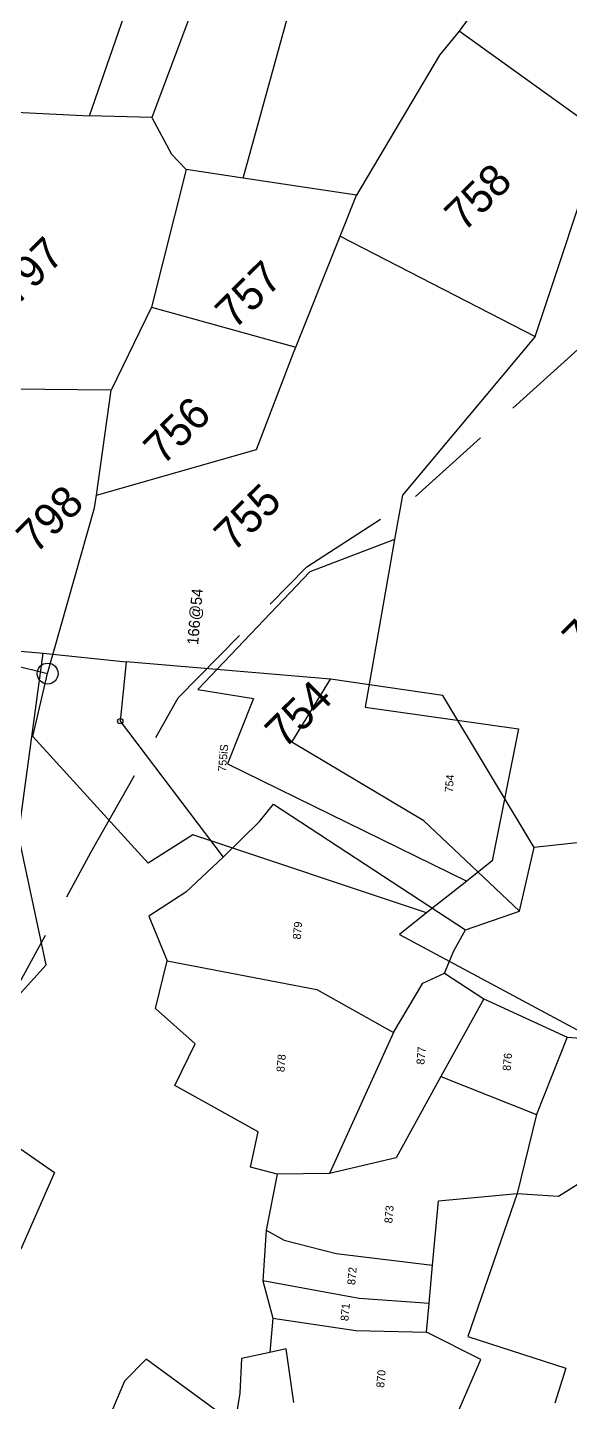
# Model space of a CAD drawing. Header units: metres. Extents: x 302352 to 308863, y 1945987 to 1951649.
# Drawn here: x 305020.5 to 305147.1, y 1948101.8 to 1948422.5 of the extents above; entities that cross this region are included whole.
import ezdxf

# ---------------------------------------------------------------- set-up
doc = ezdxf.new("R2010")
doc.units = ezdxf.units.M
doc.linetypes.add('DASHED', pattern=[0.75, 0.5, -0.25])
for name, color, linetype in [('LINE_FOOTPATH', 1, 'DASHED'), ('OFF', 1, 'Continuous'), ('POLY_PARCEL', 6, 'Continuous'), ('SYM_STONE', 1, 'Continuous'), ('TEXT_MAPOUT', 7, 'Continuous'), ('TEXT_PARCEL', 7, 'Continuous')]:
    doc.layers.add(name, color=color, linetype=linetype)
doc.styles.add('TEXT_MAP', font='')
doc.styles.get('TEXT_MAP').set_extended_font_data('Kruti Dev 050')

# ---------------------------------------------------------------- blocks, each defined once
blk = doc.blocks.new('STONE')
blk.add_circle((0, 0), 0.851)
blk = doc.blocks.new('WEEWWEEWWE')
at = {"layer": 'LINE_FOOTPATH', "ltscale": 10}
blk.add_lwpolyline([(308989.335, 1946922.922), (308993.155, 1946919.783), (309001.18, 1946914.26), (309010.206, 1946908.476), (309027.273, 1946913.676), (309041.475, 1946916.907), (309058.665, 1946921.953), (309068.369, 1946924.691), (309078.843, 1946924.814), (309086.067, 1946923.291), (309101.748, 1946922.553), (309117.058, 1946921.691), (309123.897, 1946921.753), (309140.458, 1946917.857)], dxfattribs=at)
at = {"layer": 'POLY_PARCEL'}
for points in [[(309110.057, 1946958.098), (309090.659, 1946949.212)], [(309075.979, 1946955.386), (309078.011, 1946956.849), (309081.282, 1946953.832), (309085.387, 1946954.893), (309088.2, 1946951.792)], [(309088.2, 1946951.792), (309097.764, 1946956.475)], [(309091.915, 1946943.099), (309101.66, 1946948.671), (309111.724, 1946952.438)], [(309090.659, 1946949.212), (309088.2, 1946951.792)], [(309090.659, 1946949.212), (309089.971, 1946946.944), (309089.954, 1946945.74)], [(309089.954, 1946945.74), (309083.016, 1946941.557)], [(309091.915, 1946943.099), (309089.954, 1946945.74)], [(309115.749, 1946944.741), (309116.791, 1946941.994), (309106.561, 1946940.35)], [(309078.036, 1946939.83), (309074.056, 1946943.888), (309073.278, 1946943.299)], [(309095.809, 1946937.853), (309091.915, 1946943.099)], [(309083.016, 1946941.557), (309078.036, 1946939.83)], [(309083.016, 1946941.557), (309087.228, 1946934.14)], [(309073.226, 1946936.176), (309078.036, 1946939.83)], [(309106.561, 1946940.35), (309104.789, 1946940.163), (309095.809, 1946937.853)], [(309097.351, 1946924.951), (309108.207, 1946930.424), (309106.561, 1946940.35)], [(309093.489, 1946936.849), (309095.809, 1946937.853)], [(309087.228, 1946934.14), (309093.489, 1946936.849)], [(309093.489, 1946936.849), (309097.351, 1946924.951)], [(309064.076, 1946930.924), (309072.639, 1946935.731), (309073.226, 1946936.176)], [(309073.226, 1946936.176), (309081.536, 1946931.59), (309086.912, 1946934.003), (309087.228, 1946934.14)], [(309063.013, 1946932.692), (309064.076, 1946930.924)], [(309069.767, 1946906.004), (309063.45, 1946918.563), (309060.513, 1946919.208), (309060.95, 1946928.968), (309064.076, 1946930.924)], [(309097.351, 1946924.951), (309085.599, 1946923.869), (309083.496, 1946922.387)], [(309083.496, 1946922.387), (309078.764, 1946924.485), (309069.5, 1946924.236), (309071.391, 1946921.643), (309067.714, 1946920.045), (309072.675, 1946905.679)], [(309083.496, 1946922.387), (309075.556, 1946916.794), (309080.89, 1946909.76), (309074.514, 1946905.474), (309072.675, 1946905.679)], [(309069.767, 1946906.004), (309067.805, 1946906.223), (309072.362, 1946891.259)], [(309072.675, 1946905.679), (309069.767, 1946906.004)]]:
    blk.add_lwpolyline(points, dxfattribs=at)
at = {"layer": 'SYM_STONE', "xscale": 0.7, "yscale": 0.7, "zscale": 0.7}
blk.add_blockref('STONE', (309064.076, 1946930.924), dxfattribs=at)
at = {"layer": 'TEXT_PARCEL', "ltscale": 10, "style": 'TEXT_MAP'}
for s, p in [('797', (309077.575, 1946947.019)), ('798', (309068.38, 1946936.208))]:
    blk.add_text(s, height=1.8, dxfattribs=at).set_placement(p)
at = {"layer": 'TEXT_PARCEL', "style": 'TEXT_MAP'}
for s, p in [('757', (309085.439, 1946937.291)), ('756', (309077.073, 1946934.671)), ('758', (309098.632, 1946931.995)), ('755', (309076.439, 1946928.327)), ('754', (309070.589, 1946918.32)), ('753', (309086.38, 1946910.161))]:
    blk.add_text(s, height=1.8, dxfattribs=at).set_placement(p)
blk = doc.blocks.new('GFGHH')
at = {"layer": 'OFF'}
for points in [[(310247.26, 1946910.31), (310247.17, 1946956.47)], [(310213.47, 1946861.37), (310245.75, 1946884.81), (310247.26, 1946910.31)], [(310168.32, 1946823.73), (310172.97, 1946824.3), (310218.69, 1946834.89), (310213.47, 1946861.37)]]:
    blk.add_lwpolyline(points, dxfattribs=at)
at = {"layer": 'POLY_PARCEL'}
for points in [[(310078.4, 1946917.33), (310091.26, 1946938.44), (310085.89, 1946942.89), (310074.8, 1946946.49), (310064.41, 1946956.23), (310046.25, 1946977.17), (310024.91, 1947005.83), (310021.73, 1947014.45), (310010, 1947011.23)], [(310247.59, 1947008.48), (310247.56, 1946975.23)], [(310165.34, 1946977.95), (310177.7, 1946968.52), (310206.27, 1946977.21), (310247.56, 1946975.23)], [(310139.61, 1946977.01), (310131.31, 1946962.59), (310113.53, 1946968.7)], [(310247.56, 1946975.23), (310247.17, 1946956.47)], [(310247.17, 1946956.47), (310233.78, 1946956.61), (310205.26, 1946930.92)], [(310205.26, 1946930.92), (310196.75, 1946938.63), (310190.64, 1946946.47), (310180.94, 1946941.45)], [(310135.31, 1946912.7), (310136.34, 1946918.79), (310144.42, 1946917.73), (310153.19, 1946937.34), (310162.92, 1946933.61), (310170.04, 1946943.12), (310180.94, 1946941.45)], [(310180.94, 1946941.45), (310177.45, 1946907.37), (310169.29, 1946889.35)], [(310205.26, 1946930.92), (310213.99, 1946923.46), (310218.16, 1946920.7), (310193.71, 1946875.23)], [(310095.18, 1946910.85), (310093.24, 1946917.12), (310085.47, 1946916.8), (310078.4, 1946917.33)], [(310198.92, 1946863.48), (310217.35, 1946886.64), (310232.42, 1946917.75), (310247.26, 1946910.31)], [(310111.07, 1946913.83), (310102.92, 1946910.89)], [(310109.22, 1946876.1), (310109.01, 1946891.86), (310111.07, 1946913.83)], [(310122.51, 1946914.07), (310111.07, 1946913.83)], [(310122.51, 1946914.07), (310120.59, 1946909.79), (310118.67, 1946897.88), (310117.92, 1946876.07)], [(310135.31, 1946912.7), (310122.51, 1946914.07)], [(310084.41, 1946904.48), (310096.28, 1946907.3), (310095.18, 1946910.85)], [(310102.92, 1946910.89), (310095.18, 1946910.85)], [(310102.92, 1946910.89), (310101.75, 1946892.01), (310102.73, 1946876.12)], [(310136.48, 1946900.93), (310135.31, 1946912.7)], [(310169.29, 1946889.35), (310136.48, 1946900.93)], [(310160.31, 1946877.9), (310141.27, 1946886.32), (310136.48, 1946900.93)], [(310169.29, 1946889.35), (310180.88, 1946883.7), (310183.56, 1946879.05)], [(310183.56, 1946879.05), (310178.6, 1946869.76)], [(310183.56, 1946879.05), (310188.76, 1946877.4), (310193.71, 1946875.23)], [(310079.43, 1946868.62), (310081.38, 1946868.88), (310097.69, 1946863.45), (310102.73, 1946876.12)], [(310102.73, 1946876.12), (310109.22, 1946876.1)], [(310109.22, 1946876.1), (310117.92, 1946876.07)], [(310117.92, 1946876.07), (310132.43, 1946876.02), (310135.56, 1946858.49)], [(310160.31, 1946877.9), (310153.68, 1946855.72)], [(310178.6, 1946869.76), (310160.31, 1946877.9)], [(310193.71, 1946875.23), (310198.92, 1946863.48)], [(310178.6, 1946869.76), (310171.58, 1946850.36)], [(310135.56, 1946858.49), (310102.58, 1946866.82), (310097.39, 1946844.2), (310089.33, 1946846.01)], [(310198.92, 1946863.48), (310213.47, 1946861.37)], [(310135.56, 1946858.49), (310135.81, 1946849.16), (310139.79, 1946843.9), (310167.64, 1946833.4)], [(310153.68, 1946855.72), (310135.56, 1946858.49)], [(310171.58, 1946850.36), (310153.68, 1946855.72)], [(310171.58, 1946850.36), (310171.8, 1946834.91), (310167.64, 1946833.4)]]:
    blk.add_lwpolyline(points, dxfattribs=at)
at = {"layer": 'SYM_STONE', "xscale": 0.7, "yscale": 0.7, "zscale": 0.7}
blk.add_blockref('STONE', (310233.78, 1946956.61), dxfattribs=at)
at = {"layer": 'TEXT_MAPOUT', "style": 'TEXT_MAP'}
blk.add_text('166@54', height=2.5, dxfattribs=at).set_placement((310252.32, 1946940.64))
at = {"layer": 'TEXT_PARCEL', "style": 'TEXT_MAP'}
for s, p in [('755iS', (310224.46, 1946931.95)), ('754', (310224.19, 1946880.73))]:
    blk.add_text(s, height=1.8, dxfattribs=at).set_placement(p)
at = {"layer": 'TEXT_PARCEL', "ltscale": 10, "style": 'TEXT_MAP'}
for s, p in [('878', (310158.23, 1946913.04)), ('879', (310188.28, 1946911.95)), ('871', (310103.68, 1946893.86)), ('872', (310111.9, 1946893.04)), ('870', (310089.42, 1946884.55)), ('873', (310126.43, 1946885.92)), ('877', (310162.62, 1946881.81)), ('876', (310162.89, 1946862.36))]:
    blk.add_text(s, height=1.8, dxfattribs=at).set_placement(p)
blk = doc.blocks.new('fffgfhggfsdsf')
for name, p, xscale, yscale, zscale, rotation in [('WEEWWEEWWE', (5024019.81, -4587627.44), 4.089385853194386, 4.089385853194386, 4.089385853194386, 44.8498280447801), ('GFGHH', (2288183.68, 1454063.39), 1.036658284591014, 1.036658284591014, 1.036658284591014, 85.06051222999157)]:
    blk.add_blockref(name, p, dxfattribs=dict(xscale=xscale, yscale=yscale, zscale=zscale, rotation=rotation))

msp = doc.modelspace()

# ---------------------------------------------------------------- block references
msp.add_blockref('fffgfhggfsdsf', (0, 0))

doc.saveas('drawing.dxf')
